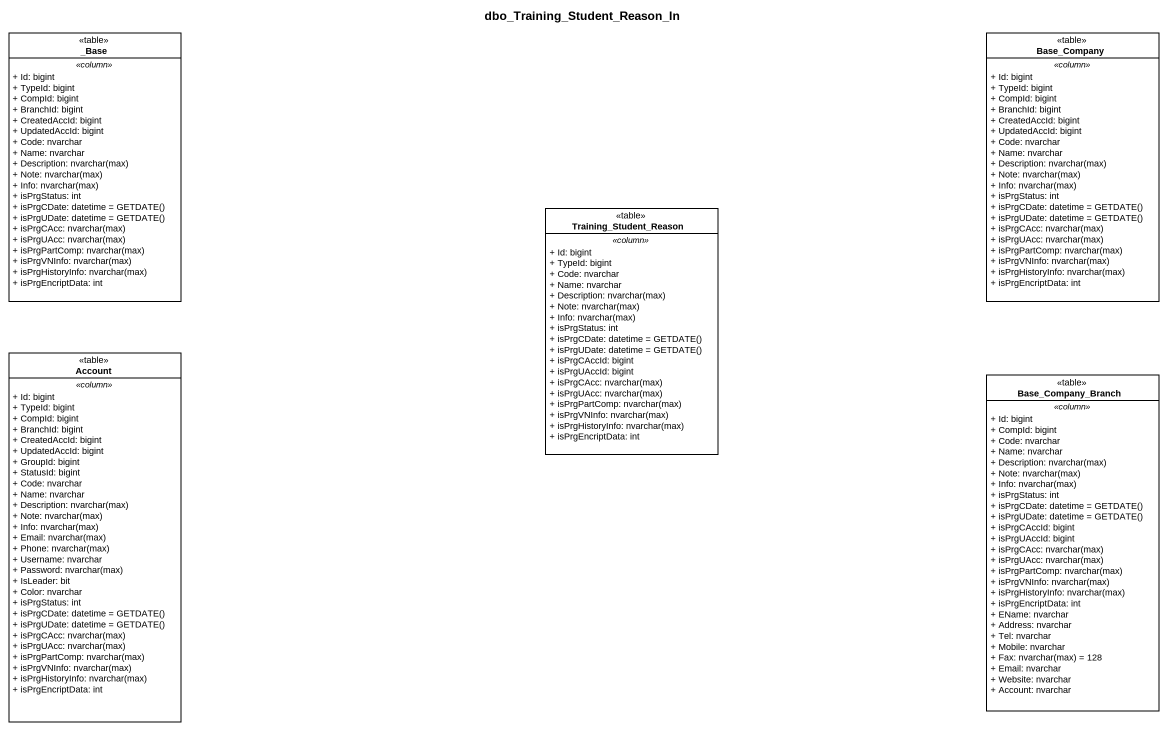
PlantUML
@startuml
title dbo_Training_Student_Reason_In
hide circle
hide empty members
skinparam classAttributeIconSize 0
class "_Base" as Base <<table>> {
  .. <<column>> ..
  + Id: bigint
  + TypeId: bigint
  + CompId: bigint
  + BranchId: bigint
  + CreatedAccId: bigint
  + UpdatedAccId: bigint
  + Code: nvarchar
  + Name: nvarchar
  {field} + Description: nvarchar(max)
  {field} + Note: nvarchar(max)
  {field} + Info: nvarchar(max)
  + isPrgStatus: int
  {field} + isPrgCDate: datetime = GETDATE()
  {field} + isPrgUDate: datetime = GETDATE()
  {field} + isPrgCAcc: nvarchar(max)
  {field} + isPrgUAcc: nvarchar(max)
  {field} + isPrgPartComp: nvarchar(max)
  {field} + isPrgVNInfo: nvarchar(max)
  {field} + isPrgHistoryInfo: nvarchar(max)
  + isPrgEncriptData: int
}
class Base_Company <<table>> {
  .. <<column>> ..
  + Id: bigint
  + TypeId: bigint
  + CompId: bigint
  + BranchId: bigint
  + CreatedAccId: bigint
  + UpdatedAccId: bigint
  + Code: nvarchar
  + Name: nvarchar
  {field} + Description: nvarchar(max)
  {field} + Note: nvarchar(max)
  {field} + Info: nvarchar(max)
  + isPrgStatus: int
  {field} + isPrgCDate: datetime = GETDATE()
  {field} + isPrgUDate: datetime = GETDATE()
  {field} + isPrgCAcc: nvarchar(max)
  {field} + isPrgUAcc: nvarchar(max)
  {field} + isPrgPartComp: nvarchar(max)
  {field} + isPrgVNInfo: nvarchar(max)
  {field} + isPrgHistoryInfo: nvarchar(max)
  + isPrgEncriptData: int
}
class Training_Student_Reason <<table>> {
  .. <<column>> ..
  + Id: bigint
  + TypeId: bigint
  + Code: nvarchar
  + Name: nvarchar
  {field} + Description: nvarchar(max)
  {field} + Note: nvarchar(max)
  {field} + Info: nvarchar(max)
  + isPrgStatus: int
  {field} + isPrgCDate: datetime = GETDATE()
  {field} + isPrgUDate: datetime = GETDATE()
  + isPrgCAccId: bigint
  + isPrgUAccId: bigint
  {field} + isPrgCAcc: nvarchar(max)
  {field} + isPrgUAcc: nvarchar(max)
  {field} + isPrgPartComp: nvarchar(max)
  {field} + isPrgVNInfo: nvarchar(max)
  {field} + isPrgHistoryInfo: nvarchar(max)
  + isPrgEncriptData: int
}
class Account <<table>> {
  .. <<column>> ..
  + Id: bigint
  + TypeId: bigint
  + CompId: bigint
  + BranchId: bigint
  + CreatedAccId: bigint
  + UpdatedAccId: bigint
  + GroupId: bigint
  + StatusId: bigint
  + Code: nvarchar
  + Name: nvarchar
  {field} + Description: nvarchar(max)
  {field} + Note: nvarchar(max)
  {field} + Info: nvarchar(max)
  {field} + Email: nvarchar(max)
  {field} + Phone: nvarchar(max)
  + Username: nvarchar
  {field} + Password: nvarchar(max)
  + IsLeader: bit
  + Color: nvarchar
  + isPrgStatus: int
  {field} + isPrgCDate: datetime = GETDATE()
  {field} + isPrgUDate: datetime = GETDATE()
  {field} + isPrgCAcc: nvarchar(max)
  {field} + isPrgUAcc: nvarchar(max)
  {field} + isPrgPartComp: nvarchar(max)
  {field} + isPrgVNInfo: nvarchar(max)
  {field} + isPrgHistoryInfo: nvarchar(max)
  + isPrgEncriptData: int
}
class Base_Company_Branch <<table>> {
  .. <<column>> ..
  + Id: bigint
  + CompId: bigint
  + Code: nvarchar
  + Name: nvarchar
  {field} + Description: nvarchar(max)
  {field} + Note: nvarchar(max)
  {field} + Info: nvarchar(max)
  + isPrgStatus: int
  {field} + isPrgCDate: datetime = GETDATE()
  {field} + isPrgUDate: datetime = GETDATE()
  + isPrgCAccId: bigint
  + isPrgUAccId: bigint
  {field} + isPrgCAcc: nvarchar(max)
  {field} + isPrgUAcc: nvarchar(max)
  {field} + isPrgPartComp: nvarchar(max)
  {field} + isPrgVNInfo: nvarchar(max)
  {field} + isPrgHistoryInfo: nvarchar(max)
  + isPrgEncriptData: int
  + EName: nvarchar
  + Address: nvarchar
  + Tel: nvarchar
  + Mobile: nvarchar
  {field} + Fax: nvarchar(max) = 128
  + Email: nvarchar
  + Website: nvarchar
  + Account: nvarchar
}
@enduml
